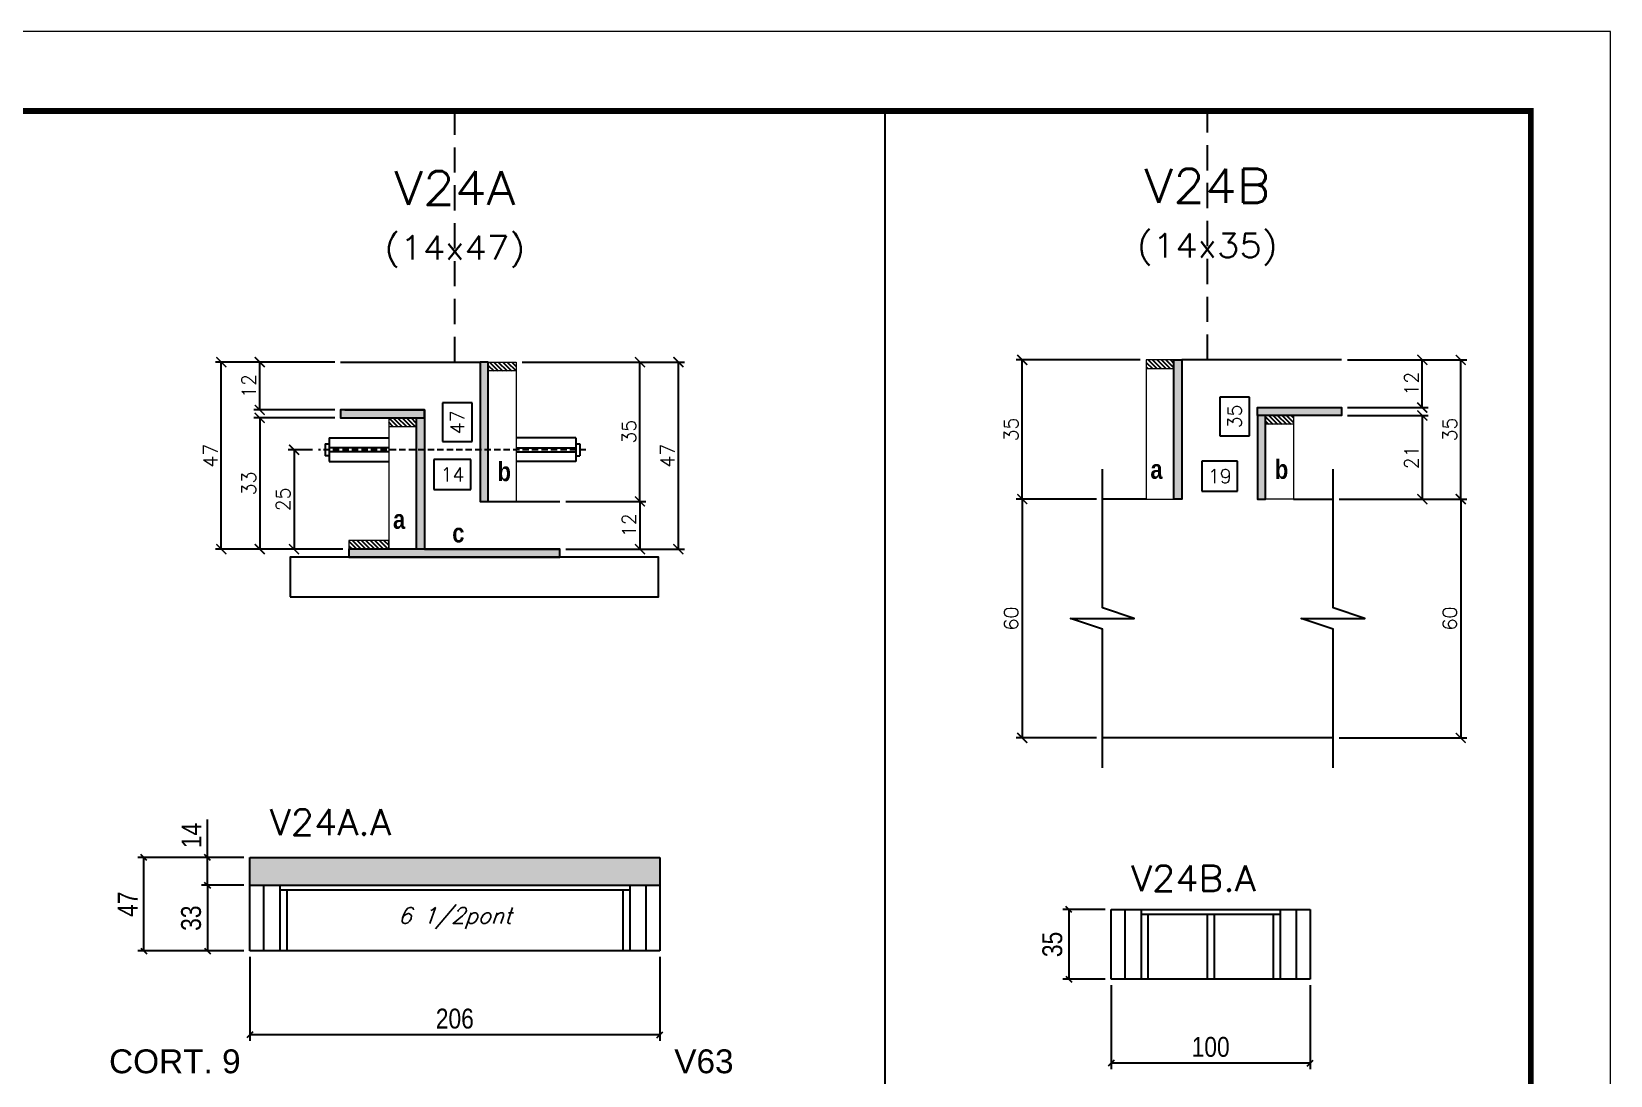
# Model space of a CAD drawing. Extents: x 0 to 6325, y 5574 to 19307.
# Drawn here: x 3861 to 4655, y 14140 to 14664 of the extents above; entities that cross this region are included whole.
import ezdxf
from ezdxf.enums import TextEntityAlignment as Align

# ---------------------------------------------------------------- set-up
doc = ezdxf.new("R2010")
doc.units = 0
doc.linetypes.add('DASHED', pattern=[0.75, 0.5, -0.25])
doc.linetypes.add('HIDDEN', pattern=[9.525, 6.35, -3.175])
for name, color, linetype in [('1', 1, 'Continuous'), ('3', 3, 'Continuous'), ('5', 5, 'Continuous'), ('barrote', 251, 'Continuous'), ('COTA', 241, 'Continuous'), ('Cota Seção (2x)', 4, 'Continuous'), ('detalhes', 4, 'Continuous'), ('Hachura', 253, 'Continuous'), ('Painéis', 200, 'Continuous'), ('SARR_2.2x7', 40, 'Continuous'), ('SARR_3.5x7', 81, 'Continuous'), ('TENSOR', 3, 'Continuous'), ('texto', 7, 'Continuous'), ('Texto de Titulo', 7, 'Continuous'), ('Texto Qtd Sarr', 242, 'Continuous')]:
    doc.layers.add(name, color=color, linetype=linetype)
for name, color, linetype, lineweight in [('CONCRETO', 251, 'Continuous', 25), ('Folhas', 255, 'Continuous', 9), ('Madeira', 126, 'Continuous', 18), ('SARRAFO DE PRESSAO', 251, 'DASHED', 9), ('Texto Seção', 7, 'Continuous', 15)]:
    doc.layers.add(name, color=color, linetype=linetype, lineweight=lineweight)
doc.styles.add('COTA TECNICA', font='techl___.ttf', dxfattribs={"height": 10})
doc.styles.add('REGUA-120', font='ROMANS.shx', dxfattribs={"height": 15})
doc.styles.add('Romans', font='romans.shx')
doc.styles.get("Standard").update_dxf_attribs({"font": 'arial.ttf'})
doc.styles.add('TECNICA', font='techb___.ttf', dxfattribs={"height": 10})
doc.dimstyles.new('Cota Seção (2x)', dxfattribs={"dimtxt": 7, "dimasz": 5, "dimexe": 3, "dimexo": 3, "dimgap": 2, "dimtad": 3, "dimdec": 1, "dimlfac": 0.5, "dimzin": 12, "dimdsep": 46, "dimtxsty": 'Romans', "dimblk": 'ARCHTICK', "dimcen": 0, "dimclrd": 4, "dimclre": 4, "dimclrt": 1, "dimadec": 1, "dimazin": 3, "dimtfac": 1, "dimtdec": 1, "dimtmove": 0, "dimatfit": 3, "dimldrblk": 'OBLIQUE', "dimfxl": 1, "dimtolj": 1, "dimtzin": 12, "dimarcsym": 0})
doc.dimstyles.new('Cota Seção interna', dxfattribs={"dimtxt": 7, "dimasz": 6, "dimexe": 0.18, "dimexo": 2, "dimgap": -4, "dimtad": 3, "dimdec": 1, "dimlfac": 0.5, "dimzin": 12, "dimdsep": 46, "dimtxsty": 'Romans', "dimblk": 'ARCHTICK', "dimcen": 0.09, "dimse1": 1, "dimse2": 1, "dimsd1": 1, "dimsd2": 1, "dimclrd": 180, "dimclre": 5, "dimclrt": 1, "dimadec": 0, "dimazin": 3, "dimtfac": 1, "dimtdec": 1, "dimtofl": 0, "dimtmove": 0, "dimatfit": 3, "dimldrblk": 'ARCHTICK', "dimfxl": 1, "dimtolj": 1, "dimtzin": 0, "dimarcsym": 0})
doc.dimstyles.new('PAINEL', dxfattribs={"dimtxt": 10, "dimasz": 3, "dimexe": 3, "dimexo": 3, "dimgap": 3, "dimtad": 1, "dimdec": 1, "dimzin": 12, "dimdsep": 46, "dimtxsty": 'COTA TECNICA', "dimblk1": 'OBLIQUE', "dimblk2": 'OBLIQUE', "dimsah": 1, "dimcen": 0.9, "dimclrd": 4, "dimclre": 4, "dimclrt": 240, "dimadec": 1, "dimazin": 3, "dimtfac": 1, "dimtdec": 1, "dimtmove": 0, "dimatfit": 3, "dimfxl": 1, "dimtolj": 1, "dimtzin": 12, "dimarcsym": 0})

# ---------------------------------------------------------------- blocks, each defined once
blk = doc.blocks.new('9999999999')
at = {"layer": 'Folhas'}
blk.add_lwpolyline([(98138.98, 34190.21), (99623.98, 34190.21), (99623.98, 35240.21), (98138.98, 35240.21)], close=True, dxfattribs=at)
at = {"layer": 'Folhas', "color": 30, "const_width": 3}
blk.add_lwpolyline([(98213.98, 34230.21), (99583.98, 34230.21), (99583.98, 35200.21), (98213.98, 35200.21)], close=True, dxfattribs=at)
blk = doc.blocks.new('_ArchTick')
at = {"color": 0, "linetype": 'ByBlock', "const_width": 0.15}
blk.add_lwpolyline([(-0.5, -0.5), (0.5, 0.5)], dxfattribs=at)
blk = doc.blocks.new('*D2980')
at = {"layer": 'COTA', "color": 4, "lineweight": -2, "transparency": 16777216}
for p, q in [((4013.82, 14498.14), (3953.85, 14498.14)), ((3956.85, 14404.14), (3956.85, 14498.14)), ((4017.98, 14404.14), (3953.85, 14404.14))]:
    blk.add_line(p, q, dxfattribs=at)
at = {"layer": 'Defpoints', "color": 0, "transparency": 16777216}
for p in [(3956.85, 14498.14), (4016.82, 14498.14), (4020.98, 14404.14)]:
    blk.add_point(p, dxfattribs=at)
at = {"layer": 'COTA', "color": 4, "lineweight": -2, "transparency": 16777216, "xscale": 5, "yscale": 5, "zscale": 5}
for p, rotation in [((3956.85, 14498.14), 90), ((3956.85, 14404.14), 270)]:
    blk.add_blockref('_ArchTick', p, dxfattribs=dict(at, rotation=rotation))
at = {"layer": 'COTA', "color": 1, "transparency": 16777216, "insert": (3951.35, 14451.14), "char_height": 7, "attachment_point": 5, "rotation": 90, "style": 'Romans'}
blk.add_mtext('\\A1;47', dxfattribs=at)
blk = doc.blocks.new('_Oblique')
at = {"layer": '1', "color": 0, "lineweight": -2}
blk.add_line((-0.5, -0.5), (0.5, 0.5), dxfattribs=at)
blk = doc.blocks.new('*D2981')
at = {"layer": 'COTA', "color": 4, "lineweight": -2, "transparency": 16777216}
for p, q in [((4013.82, 14470.14), (3973.17, 14470.14)), ((3976.17, 14470.14), (3976.17, 14404.14)), ((4017.98, 14404.14), (3973.17, 14404.14))]:
    blk.add_line(p, q, dxfattribs=at)
at = {"layer": 'Defpoints', "color": 0, "transparency": 16777216}
for p in [(4016.82, 14470.14), (3976.17, 14404.14), (4020.98, 14404.14)]:
    blk.add_point(p, dxfattribs=at)
at = {"layer": 'COTA', "color": 4, "lineweight": -2, "transparency": 16777216, "xscale": 5, "yscale": 5, "zscale": 5}
for p, rotation in [((3976.17, 14470.14), 90), ((3976.17, 14404.14), 270)]:
    blk.add_blockref('_ArchTick', p, dxfattribs=dict(at, rotation=rotation))
at = {"layer": 'COTA', "color": 1, "transparency": 16777216, "insert": (3970.67, 14437.14), "char_height": 7, "attachment_point": 5, "rotation": 90, "style": 'Romans'}
blk.add_mtext('\\A1;33', dxfattribs=at)
blk = doc.blocks.new('*D2982')
at = {"layer": 'COTA', "color": 4, "lineweight": -2, "transparency": 16777216}
for p, q in [((4013.82, 14498.14), (3973.17, 14498.14)), ((3976.17, 14474.14), (3976.17, 14498.14)), ((4013.82, 14474.14), (3973.17, 14474.14))]:
    blk.add_line(p, q, dxfattribs=at)
at = {"layer": 'Defpoints', "color": 0, "transparency": 16777216}
for p in [(3976.17, 14498.14), (4016.82, 14498.14), (4016.82, 14474.14)]:
    blk.add_point(p, dxfattribs=at)
at = {"layer": 'COTA', "color": 4, "lineweight": -2, "transparency": 16777216, "xscale": 5, "yscale": 5, "zscale": 5}
for p, rotation in [((3976.17, 14498.14), 90), ((3976.17, 14474.14), 270)]:
    blk.add_blockref('_ArchTick', p, dxfattribs=dict(at, rotation=rotation))
at = {"layer": 'COTA', "color": 1, "transparency": 16777216, "insert": (3970.67, 14486.14), "char_height": 7, "attachment_point": 5, "rotation": 90, "style": 'Romans'}
blk.add_mtext('\\A1;12', dxfattribs=at)
blk = doc.blocks.new('*D2973')
at = {"layer": 'COTA', "color": 4, "lineweight": -2, "transparency": 16777216}
for p, q in [((4107.98, 14498.14), (4189.58, 14498.14)), ((4186.58, 14404.14), (4186.58, 14498.14)), ((4129.97, 14404.14), (4189.58, 14404.14))]:
    blk.add_line(p, q, dxfattribs=at)
at = {"layer": 'Defpoints', "color": 0, "transparency": 16777216}
for p in [(4104.98, 14498.14), (4186.58, 14498.14), (4126.97, 14404.14)]:
    blk.add_point(p, dxfattribs=at)
at = {"layer": 'COTA', "color": 4, "lineweight": -2, "transparency": 16777216, "xscale": 5, "yscale": 5, "zscale": 5}
for p, rotation in [((4186.58, 14498.14), 90), ((4186.58, 14404.14), 270)]:
    blk.add_blockref('_ArchTick', p, dxfattribs=dict(at, rotation=rotation))
at = {"layer": 'COTA', "color": 1, "transparency": 16777216, "insert": (4181.08, 14451.14), "char_height": 7, "attachment_point": 5, "rotation": 90, "style": 'Romans'}
blk.add_mtext('\\A1;47', dxfattribs=at)
blk = doc.blocks.new('*D2974')
at = {"layer": 'COTA', "color": 4, "lineweight": -2, "transparency": 16777216}
for p, q in [((4129.97, 14428.14), (4170.26, 14428.14)), ((4167.26, 14428.14), (4167.26, 14404.14)), ((4129.97, 14404.14), (4170.26, 14404.14))]:
    blk.add_line(p, q, dxfattribs=at)
at = {"layer": 'Defpoints', "color": 0, "transparency": 16777216}
for p in [(4126.97, 14428.14), (4126.97, 14404.14), (4167.26, 14404.14)]:
    blk.add_point(p, dxfattribs=at)
at = {"layer": 'COTA', "color": 4, "lineweight": -2, "transparency": 16777216, "xscale": 5, "yscale": 5, "zscale": 5}
for p, rotation in [((4167.26, 14428.14), 90), ((4167.26, 14404.14), 270)]:
    blk.add_blockref('_ArchTick', p, dxfattribs=dict(at, rotation=rotation))
at = {"layer": 'COTA', "color": 1, "transparency": 16777216, "insert": (4161.76, 14416.14), "char_height": 7, "attachment_point": 5, "rotation": 90, "style": 'Romans'}
blk.add_mtext('\\A1;12', dxfattribs=at)
blk = doc.blocks.new('*D2975')
at = {"layer": 'COTA', "color": 4, "lineweight": -2, "transparency": 16777216}
for p, q in [((4107.98, 14498.14), (4170.26, 14498.14)), ((4167.26, 14428.14), (4167.26, 14498.14)), ((4129.97, 14428.14), (4170.26, 14428.14))]:
    blk.add_line(p, q, dxfattribs=at)
at = {"layer": 'Defpoints', "color": 0, "transparency": 16777216}
for p in [(4104.98, 14498.14), (4167.26, 14498.14), (4126.97, 14428.14)]:
    blk.add_point(p, dxfattribs=at)
at = {"layer": 'COTA', "color": 4, "lineweight": -2, "transparency": 16777216, "xscale": 5, "yscale": 5, "zscale": 5}
for p, rotation in [((4167.26, 14498.14), 90), ((4167.26, 14428.14), 270)]:
    blk.add_blockref('_ArchTick', p, dxfattribs=dict(at, rotation=rotation))
at = {"layer": 'COTA', "color": 1, "transparency": 16777216, "insert": (4161.76, 14463.14), "char_height": 7, "attachment_point": 5, "rotation": 90, "style": 'Romans'}
blk.add_mtext('\\A1;35', dxfattribs=at)
blk = doc.blocks.new('titulo1')
at = {"layer": 'Defpoints', "color": 252, "linetype": 'HIDDEN', "ltscale": 2}
blk.add_line((0, 0), (0, 125), dxfattribs=at)
at = {"layer": 'Defpoints', "style": 'Romans', "oblique": 15}
blk.add_attdef('FOLHA', text='', height=10, dxfattribs=at).set_placement((0, 15.58), align=Align.MIDDLE_CENTER)
at = {"layer": 'Texto Qtd Sarr', "color": 3, "style": 'Romans', "oblique": 15}
for tag, height, p in [('TITULO', 17, (0, 71.45)), ('SEÇÃO', 12, (0, 41.55))]:
    blk.add_attdef(tag, text='', height=height, dxfattribs=at).set_placement(p, align=Align.MIDDLE_CENTER)
blk = doc.blocks.new('*D2976')
at = {"layer": 'Cota Seção (2x)', "color": 180, "lineweight": -2, "transparency": 16777216}
for p, q in [((4082.98, 14477.6), (4067.98, 14477.6)), ((4067.98, 14477.6), (4067.98, 14458.27)), ((4082.98, 14458.27), (4082.98, 14477.6)), ((4067.98, 14458.27), (4082.98, 14458.27))]:
    blk.add_line(p, q, dxfattribs=at)
at = {"layer": 'Defpoints', "color": 0, "transparency": 16777216}
for p in [(4086.98, 14498.14), (4086.98, 14498.14), (4086.98, 14404.14)]:
    blk.add_point(p, dxfattribs=at)
at = {"layer": 'Cota Seção (2x)', "color": 1, "transparency": 16777216, "insert": (4075.48, 14467.94), "char_height": 7, "attachment_point": 5, "rotation": 90, "style": 'Romans'}
blk.add_mtext('\\A1;47', dxfattribs=at)
blk = doc.blocks.new('*D2977')
at = {"layer": 'Cota Seção (2x)', "color": 180, "lineweight": -2, "transparency": 16777216}
for p, q in [((4082.31, 14449.14), (4063.65, 14449.14)), ((4063.65, 14449.14), (4063.65, 14434.14)), ((4082.31, 14434.14), (4082.31, 14449.14)), ((4063.65, 14434.14), (4082.31, 14434.14))]:
    blk.add_line(p, q, dxfattribs=at)
at = {"layer": 'Defpoints', "color": 0, "transparency": 16777216}
for p in [(4058.98, 14430.14), (4086.98, 14430.14), (4086.98, 14430.14)]:
    blk.add_point(p, dxfattribs=at)
at = {"layer": 'Cota Seção (2x)', "color": 1, "transparency": 16777216, "insert": (4072.98, 14441.64), "char_height": 7, "attachment_point": 5, "style": 'Romans'}
blk.add_mtext('\\A1;14', dxfattribs=at)
blk = doc.blocks.new('*D4156')
at = {"layer": 'COTA', "color": 4, "lineweight": -2, "transparency": 16777216}
for p, q in [((3949.91, 14249.16), (3949.91, 14268.27)), ((3968.21, 14249.16), (3946.91, 14249.16)), ((3949.91, 14235.16), (3949.91, 14249.16)), ((3968.21, 14235.16), (3946.91, 14235.16))]:
    blk.add_line(p, q, dxfattribs=at)
at = {"layer": 'Defpoints', "color": 0, "transparency": 16777216}
for p in [(3949.91, 14249.16), (3971.21, 14249.16), (3971.21, 14235.16)]:
    blk.add_point(p, dxfattribs=at)
at = {"layer": 'COTA', "color": 4, "lineweight": -2, "transparency": 16777216, "xscale": 3, "yscale": 3, "zscale": 3}
for p, rotation in [((3949.91, 14249.16), 90), ((3949.91, 14235.16), 270)]:
    blk.add_blockref('_Oblique', p, dxfattribs=dict(at, rotation=rotation))
at = {"layer": 'COTA', "color": 240, "transparency": 16777216, "insert": (3941.84, 14260.22), "char_height": 10, "attachment_point": 5, "rotation": 90, "style": 'COTA TECNICA'}
blk.add_mtext('\\A1;14', dxfattribs=at)
blk = doc.blocks.new('*D4157')
at = {"layer": 'COTA', "color": 4, "lineweight": -2, "transparency": 16777216}
for p, q in [((3968.21, 14235.16), (3946.91, 14235.16)), ((3949.91, 14235.16), (3949.91, 14202.16)), ((3968.21, 14202.16), (3946.91, 14202.16))]:
    blk.add_line(p, q, dxfattribs=at)
at = {"layer": 'Defpoints', "color": 0, "transparency": 16777216}
for p in [(3971.21, 14235.16), (3949.91, 14202.16), (3971.21, 14202.16)]:
    blk.add_point(p, dxfattribs=at)
at = {"layer": 'COTA', "color": 4, "lineweight": -2, "transparency": 16777216, "xscale": 3, "yscale": 3, "zscale": 3}
for p, rotation in [((3949.91, 14235.16), 90), ((3949.91, 14202.16), 270)]:
    blk.add_blockref('_Oblique', p, dxfattribs=dict(at, rotation=rotation))
at = {"layer": 'COTA', "color": 240, "transparency": 16777216, "insert": (3941.69, 14218.66), "char_height": 10, "attachment_point": 5, "rotation": 90, "style": 'COTA TECNICA'}
blk.add_mtext('\\A1;33', dxfattribs=at)
blk = doc.blocks.new('*D4179')
at = {"layer": 'COTA', "color": 4, "lineweight": -2, "transparency": 16777216}
for p, q in [((3968.21, 14249.16), (3914.84, 14249.16)), ((3917.84, 14202.16), (3917.84, 14249.16)), ((3968.21, 14202.16), (3914.84, 14202.16))]:
    blk.add_line(p, q, dxfattribs=at)
at = {"layer": 'Defpoints', "color": 0, "transparency": 16777216}
for p in [(3917.84, 14249.16), (3971.21, 14249.16), (3971.21, 14202.16)]:
    blk.add_point(p, dxfattribs=at)
at = {"layer": 'COTA', "color": 4, "lineweight": -2, "transparency": 16777216, "xscale": 3, "yscale": 3, "zscale": 3}
for p, rotation in [((3917.84, 14249.16), 90), ((3917.84, 14202.16), 270)]:
    blk.add_blockref('_Oblique', p, dxfattribs=dict(at, rotation=rotation))
at = {"layer": 'COTA', "color": 240, "transparency": 16777216, "insert": (3909.77, 14225.66), "char_height": 10, "attachment_point": 5, "rotation": 90, "style": 'COTA TECNICA'}
blk.add_mtext('\\A1;47', dxfattribs=at)
blk = doc.blocks.new('*D4180')
at = {"layer": 'COTA', "color": 4, "lineweight": -2, "transparency": 16777216}
for p, q in [((3971.21, 14199.16), (3971.21, 14157.01)), ((4177.21, 14199.16), (4177.21, 14157.01)), ((4177.21, 14160.01), (3971.21, 14160.01))]:
    blk.add_line(p, q, dxfattribs=at)
at = {"layer": 'Defpoints', "color": 0, "transparency": 16777216}
for p in [(3971.21, 14202.16), (4177.21, 14202.16), (3971.21, 14160.01)]:
    blk.add_point(p, dxfattribs=at)
at = {"layer": 'COTA', "color": 4, "lineweight": -2, "transparency": 16777216, "xscale": 3, "yscale": 3, "zscale": 3, "rotation": 180}
blk.add_blockref('_Oblique', (3971.21, 14160.01), dxfattribs=at)
at = {"layer": 'COTA', "color": 4, "lineweight": -2, "transparency": 16777216, "xscale": 3, "yscale": 3, "zscale": 3}
blk.add_blockref('_Oblique', (4177.21, 14160.01), dxfattribs=at)
at = {"layer": 'COTA', "color": 240, "transparency": 16777216, "insert": (4074.21, 14168.11), "char_height": 10, "attachment_point": 5, "style": 'COTA TECNICA'}
blk.add_mtext('\\A1;206', dxfattribs=at)
blk = doc.blocks.new('*D2985')
at = {"layer": 'COTA', "color": 4, "lineweight": -2, "transparency": 16777216}
for p, q in [((4522.82, 14499.27), (4582.78, 14499.27)), ((4579.78, 14429.27), (4579.78, 14499.27)), ((4518.65, 14429.27), (4582.78, 14429.27))]:
    blk.add_line(p, q, dxfattribs=at)
at = {"layer": 'Defpoints', "color": 0, "transparency": 16777216}
for p in [(4519.82, 14499.27), (4579.78, 14499.27), (4515.65, 14429.27)]:
    blk.add_point(p, dxfattribs=at)
at = {"layer": 'COTA', "color": 4, "lineweight": -2, "transparency": 16777216, "xscale": 5, "yscale": 5, "zscale": 5}
for p, rotation in [((4579.78, 14499.27), 90), ((4579.78, 14429.27), 270)]:
    blk.add_blockref('_ArchTick', p, dxfattribs=dict(at, rotation=rotation))
at = {"layer": 'COTA', "color": 1, "transparency": 16777216, "insert": (4574.28, 14464.27), "char_height": 7, "attachment_point": 5, "rotation": 90, "style": 'Romans'}
blk.add_mtext('\\A1;35', dxfattribs=at)
blk = doc.blocks.new('*D2986')
at = {"layer": 'COTA', "color": 4, "lineweight": -2, "transparency": 16777216}
for p, q in [((4522.82, 14471.27), (4563.46, 14471.27)), ((4560.46, 14471.27), (4560.46, 14429.27)), ((4518.65, 14429.27), (4563.46, 14429.27))]:
    blk.add_line(p, q, dxfattribs=at)
at = {"layer": 'Defpoints', "color": 0, "transparency": 16777216}
for p in [(4519.82, 14471.27), (4515.65, 14429.27), (4560.46, 14429.27)]:
    blk.add_point(p, dxfattribs=at)
at = {"layer": 'COTA', "color": 4, "lineweight": -2, "transparency": 16777216, "xscale": 5, "yscale": 5, "zscale": 5}
for p, rotation in [((4560.46, 14471.27), 90), ((4560.46, 14429.27), 270)]:
    blk.add_blockref('_ArchTick', p, dxfattribs=dict(at, rotation=rotation))
at = {"layer": 'COTA', "color": 1, "transparency": 16777216, "insert": (4554.96, 14450.27), "char_height": 7, "attachment_point": 5, "rotation": 90, "style": 'Romans'}
blk.add_mtext('\\A1;21', dxfattribs=at)
blk = doc.blocks.new('*D2987')
at = {"layer": 'COTA', "color": 4, "lineweight": -2, "transparency": 16777216}
for p, q in [((4522.82, 14499.27), (4563.46, 14499.27)), ((4560.46, 14475.27), (4560.46, 14499.27)), ((4522.82, 14475.27), (4563.46, 14475.27))]:
    blk.add_line(p, q, dxfattribs=at)
at = {"layer": 'Defpoints', "color": 0, "transparency": 16777216}
for p in [(4519.82, 14499.27), (4560.46, 14499.27), (4519.82, 14475.27)]:
    blk.add_point(p, dxfattribs=at)
at = {"layer": 'COTA', "color": 4, "lineweight": -2, "transparency": 16777216, "xscale": 5, "yscale": 5, "zscale": 5}
for p, rotation in [((4560.46, 14499.27), 90), ((4560.46, 14475.27), 270)]:
    blk.add_blockref('_ArchTick', p, dxfattribs=dict(at, rotation=rotation))
at = {"layer": 'COTA', "color": 1, "transparency": 16777216, "insert": (4554.96, 14487.27), "char_height": 7, "attachment_point": 5, "rotation": 90, "style": 'Romans'}
blk.add_mtext('\\A1;12', dxfattribs=at)
blk = doc.blocks.new('*D2988')
at = {"layer": 'COTA', "color": 4, "lineweight": -2, "transparency": 16777216}
for p, q in [((4396.66, 14429.27), (4356.37, 14429.27)), ((4359.37, 14429.27), (4359.37, 14309.27)), ((4396.66, 14309.27), (4356.37, 14309.27))]:
    blk.add_line(p, q, dxfattribs=at)
at = {"layer": 'Defpoints', "color": 0, "transparency": 16777216}
for p in [(4399.66, 14429.27), (4359.37, 14309.27), (4399.66, 14309.27)]:
    blk.add_point(p, dxfattribs=at)
at = {"layer": 'COTA', "color": 4, "lineweight": -2, "transparency": 16777216, "xscale": 5, "yscale": 5, "zscale": 5}
for p, rotation in [((4359.37, 14429.27), 90), ((4359.37, 14309.27), 270)]:
    blk.add_blockref('_ArchTick', p, dxfattribs=dict(at, rotation=rotation))
at = {"layer": 'COTA', "color": 1, "transparency": 16777216, "insert": (4353.87, 14369.27), "char_height": 7, "attachment_point": 5, "rotation": 90, "style": 'Romans'}
blk.add_mtext('\\A1;60', dxfattribs=at)
blk = doc.blocks.new('*D2989')
at = {"layer": 'COTA', "color": 4, "lineweight": -2, "transparency": 16777216}
for p, q in [((4418.65, 14499.27), (4356.37, 14499.27)), ((4359.37, 14429.27), (4359.37, 14499.27)), ((4396.66, 14429.27), (4356.37, 14429.27))]:
    blk.add_line(p, q, dxfattribs=at)
at = {"layer": 'Defpoints', "color": 0, "transparency": 16777216}
for p in [(4359.37, 14499.27), (4421.65, 14499.27), (4399.66, 14429.27)]:
    blk.add_point(p, dxfattribs=at)
at = {"layer": 'COTA', "color": 4, "lineweight": -2, "transparency": 16777216, "xscale": 5, "yscale": 5, "zscale": 5}
for p, rotation in [((4359.37, 14499.27), 90), ((4359.37, 14429.27), 270)]:
    blk.add_blockref('_ArchTick', p, dxfattribs=dict(at, rotation=rotation))
at = {"layer": 'COTA', "color": 1, "transparency": 16777216, "insert": (4353.87, 14464.27), "char_height": 7, "attachment_point": 5, "rotation": 90, "style": 'Romans'}
blk.add_mtext('\\A1;35', dxfattribs=at)
blk = doc.blocks.new('*D2990')
at = {"layer": 'Cota Seção (2x)', "color": 180, "lineweight": -2, "transparency": 16777216}
for p, q in [((4473.65, 14480.5), (4458.65, 14480.5)), ((4458.65, 14480.5), (4458.65, 14461.17)), ((4473.65, 14461.17), (4473.65, 14480.5)), ((4458.65, 14461.17), (4473.65, 14461.17))]:
    blk.add_line(p, q, dxfattribs=at)
at = {"layer": 'Defpoints', "color": 0, "transparency": 16777216}
for p in [(4477.65, 14499.27), (4477.65, 14499.27), (4477.65, 14429.27)]:
    blk.add_point(p, dxfattribs=at)
at = {"layer": 'Cota Seção (2x)', "color": 1, "transparency": 16777216, "insert": (4466.15, 14470.84), "char_height": 7, "attachment_point": 5, "rotation": 90, "style": 'Romans'}
blk.add_mtext('\\A1;35', dxfattribs=at)
blk = doc.blocks.new('*D2991')
at = {"layer": 'Cota Seção (2x)', "color": 180, "lineweight": -2, "transparency": 16777216}
for p, q in [((4467.65, 14448.27), (4449.65, 14448.27)), ((4449.65, 14448.27), (4449.65, 14433.27)), ((4467.65, 14433.27), (4467.65, 14448.27)), ((4449.65, 14433.27), (4467.65, 14433.27))]:
    blk.add_line(p, q, dxfattribs=at)
at = {"layer": 'Defpoints', "color": 0, "transparency": 16777216}
for p in [(4439.65, 14429.27), (4439.65, 14429.27), (4477.65, 14429.27)]:
    blk.add_point(p, dxfattribs=at)
at = {"layer": 'Cota Seção (2x)', "color": 1, "transparency": 16777216, "insert": (4458.65, 14440.77), "char_height": 7, "attachment_point": 5, "style": 'Romans'}
blk.add_mtext('\\A1;19', dxfattribs=at)
blk = doc.blocks.new('*D4183')
at = {"layer": 'COTA', "color": 4, "lineweight": -2, "transparency": 16777216}
for p, q in [((4401.08, 14222.95), (4379.77, 14222.95)), ((4382.77, 14222.95), (4382.77, 14187.95)), ((4401.08, 14187.95), (4379.77, 14187.95))]:
    blk.add_line(p, q, dxfattribs=at)
at = {"layer": 'Defpoints', "color": 0, "transparency": 16777216}
for p in [(4404.08, 14222.95), (4382.77, 14187.95), (4404.08, 14187.95)]:
    blk.add_point(p, dxfattribs=at)
at = {"layer": 'COTA', "color": 4, "lineweight": -2, "transparency": 16777216, "xscale": 3, "yscale": 3, "zscale": 3}
for p, rotation in [((4382.77, 14222.95), 90), ((4382.77, 14187.95), 270)]:
    blk.add_blockref('_Oblique', p, dxfattribs=dict(at, rotation=rotation))
at = {"layer": 'COTA', "color": 240, "transparency": 16777216, "insert": (4374.55, 14205.45), "char_height": 10, "attachment_point": 5, "rotation": 90, "style": 'COTA TECNICA'}
blk.add_mtext('\\A1;35', dxfattribs=at)
blk = doc.blocks.new('*D4184')
at = {"layer": 'COTA', "color": 4, "lineweight": -2, "transparency": 16777216}
for p, q in [((4404.08, 14184.95), (4404.08, 14142.8)), ((4504.08, 14184.95), (4504.08, 14142.8)), ((4504.08, 14145.8), (4404.08, 14145.8))]:
    blk.add_line(p, q, dxfattribs=at)
at = {"layer": 'Defpoints', "color": 0, "transparency": 16777216}
for p in [(4404.08, 14187.95), (4504.08, 14187.95), (4404.08, 14145.8)]:
    blk.add_point(p, dxfattribs=at)
at = {"layer": 'COTA', "color": 4, "lineweight": -2, "transparency": 16777216, "xscale": 3, "yscale": 3, "zscale": 3, "rotation": 180}
blk.add_blockref('_Oblique', (4404.08, 14145.8), dxfattribs=at)
at = {"layer": 'COTA', "color": 4, "lineweight": -2, "transparency": 16777216, "xscale": 3, "yscale": 3, "zscale": 3}
blk.add_blockref('_Oblique', (4504.08, 14145.8), dxfattribs=at)
at = {"layer": 'COTA', "color": 240, "transparency": 16777216, "insert": (4454.08, 14153.9), "char_height": 10, "attachment_point": 5, "style": 'COTA TECNICA'}
blk.add_mtext('\\A1;100', dxfattribs=at)
blk = doc.blocks.new('*D4186')
at = {"layer": 'COTA', "color": 4, "lineweight": -2, "transparency": 16777216}
for p, q in [((4518.65, 14429.27), (4582.78, 14429.27)), ((4579.78, 14429.27), (4579.78, 14309.27)), ((4518.65, 14309.27), (4582.78, 14309.27))]:
    blk.add_line(p, q, dxfattribs=at)
at = {"layer": 'Defpoints', "color": 0, "transparency": 16777216}
for p in [(4515.65, 14429.27), (4515.65, 14309.27), (4579.78, 14309.27)]:
    blk.add_point(p, dxfattribs=at)
at = {"layer": 'COTA', "color": 4, "lineweight": -2, "transparency": 16777216, "xscale": 5, "yscale": 5, "zscale": 5}
for p, rotation in [((4579.78, 14429.27), 90), ((4579.78, 14309.27), 270)]:
    blk.add_blockref('_ArchTick', p, dxfattribs=dict(at, rotation=rotation))
at = {"layer": 'COTA', "color": 1, "transparency": 16777216, "insert": (4574.28, 14369.27), "char_height": 7, "attachment_point": 5, "rotation": 90, "style": 'Romans'}
blk.add_mtext('\\A1;60', dxfattribs=at)
blk = doc.blocks.new('*D4187')
at = {"layer": 'COTA', "color": 4, "lineweight": -2, "transparency": 16777216}
for p, q in [((4002.68, 14454.11), (3990.4, 14454.11)), ((3993.4, 14454.11), (3993.4, 14404.14)), ((4002.68, 14404.14), (3990.4, 14404.14))]:
    blk.add_line(p, q, dxfattribs=at)
at = {"layer": 'Defpoints', "color": 0, "transparency": 16777216}
for p in [(4005.68, 14454.11), (3993.4, 14404.14), (4005.68, 14404.14)]:
    blk.add_point(p, dxfattribs=at)
at = {"layer": 'COTA', "color": 4, "lineweight": -2, "transparency": 16777216, "xscale": 5, "yscale": 5, "zscale": 5}
for p, rotation in [((3993.4, 14454.11), 90), ((3993.4, 14404.14), 270)]:
    blk.add_blockref('_ArchTick', p, dxfattribs=dict(at, rotation=rotation))
at = {"layer": 'COTA', "color": 1, "transparency": 16777216, "insert": (3987.9, 14429.13), "char_height": 7, "attachment_point": 5, "rotation": 90, "style": 'Romans'}
blk.add_mtext('\\A1;25', dxfattribs=at)

msp = doc.modelspace()

# ---------------------------------------------------------------- hatches: boundary and pattern name
at = {"layer": 'COTA'}
h = msp.add_hatch(dxfattribs=at)
h.set_pattern_fill('AR-CONC', color=256, scale=0.03)
h.set_pattern_definition([(50, (-1767.903, 6891.4506), (5.46554, -0.4781726), [0.5715, -6.2865]), (355, (-1767.903, 6891.4506), (-1.0573026, 5.7317054), [0.4572, -5.0292175]), (100.451445, (-1767.4477, 6891.411), (4.4082374, 5.2535326), [0.4857003, -5.3427073]), (46.1842, (-1767.903, 6892.9746), (8.132371, -1.26127), [0.85725, -9.42975]), (96.63556, (-1767.2254, 6892.8695), (7.122124, 7.422784), [0.728551, -8.014068]), (351.18415, (-1767.903, 6892.975), (7.122124, 7.422784), [0.685799, -7.543792]), (21, (-1767.141, 6892.5936), (4.5484317, -3.067956), [0.5715, -6.2865]), (326, (-1767.141, 6892.5936), (1.854061, 5.525639), [0.4572, -5.0292]), (71.451445, (-1766.762, 6892.338), (6.4024926, 2.457683), [0.4857003, -5.342698]), (37.5, (-1767.9031, 6891.4506), (0.0926581, 2.53665117), [0, -4.96824, 0, -5.1054, 0, -5.04825]), (7.5, (-1767.9031, 6891.4506), (2.0045899, 3.00541724), [0, -2.91084, 0, -4.85394, 0, -1.92405]), (327.5, (-1769.6024, 6891.4506), (4.06771786, -0.1718623), [0, -1.905, 0, -5.9436, 0, -7.8867]), (317.5, (-1770.3644, 6891.4506), (4.4438754, 0.7627947), [0, -2.4765, 0, -3.94716, 0, -5.6007])])
h.paths.add_polyline_path([(4177.21, 14249.16), (3971.21, 14249.16), (3971.21, 14235.16), (4177.21, 14235.16)])
at = {"layer": 'Hachura'}
h = msp.add_hatch(color=256, dxfattribs=at)
h.dxf.hatch_style = 1
h.paths.add_polyline_path([(4090.98, 14498.14), (4086.98, 14498.14), (4086.98, 14428.14), (4090.98, 14428.14)])
h = msp.add_hatch(dxfattribs=at)
h.set_pattern_fill('ANSI31', color=256, scale=0.5, angle=270, style=0)
h.set_pattern_definition([(315, (27005.6018, 6190.5008), (1.12253202, 1.12253202), [])])
h.paths.add_polyline_path([(4090.98, 14493.74), (4090.98, 14498.14), (4104.98, 14498.14), (4104.98, 14493.74)])
h = msp.add_hatch(dxfattribs=at)
h.set_pattern_fill('ANSI31', color=256, scale=0.5, angle=270, style=0)
h.set_pattern_definition([(315, (27383.8119, 6191.631), (1.12253202, 1.12253202), [])])
h.paths.add_polyline_path([(4435.65, 14494.87), (4435.65, 14499.27), (4421.65, 14499.27), (4421.65, 14494.87)])
h = msp.add_hatch(color=256, dxfattribs=at)
h.dxf.hatch_style = 1
h.paths.add_polyline_path([(4435.65, 14499.27), (4439.65, 14499.27), (4439.65, 14429.27), (4435.65, 14429.27)])
h = msp.add_hatch(color=256, dxfattribs=at)
h.dxf.hatch_style = 1
h.paths.add_polyline_path([(4058.98, 14470.14), (4058.98, 14474.14), (4016.82, 14474.14), (4016.82, 14470.14)])
h = msp.add_hatch(color=256, dxfattribs=at)
h.dxf.hatch_style = 1
h.paths.add_polyline_path([(4477.65, 14471.27), (4477.65, 14475.27), (4519.82, 14475.27), (4519.82, 14471.27)])
h = msp.add_hatch(dxfattribs=at)
h.set_pattern_fill('ANSI31', color=256, scale=0.5, angle=270, style=0)
h.set_pattern_definition([(315, (27015.6018, 6162.5008), (1.12253202, 1.12253202), [])])
h.paths.add_polyline_path([(4054.98, 14465.74), (4054.98, 14470.14), (4040.98, 14470.14), (4040.98, 14465.74)])
h = msp.add_hatch(color=256, dxfattribs=at)
h.dxf.hatch_style = 1
h.paths.add_polyline_path([(4054.98, 14470.14), (4058.98, 14470.14), (4058.98, 14404.14), (4054.98, 14404.14)])
h = msp.add_hatch(color=256, dxfattribs=at)
h.dxf.hatch_style = 1
h.paths.add_polyline_path([(4481.65, 14471.27), (4477.65, 14471.27), (4477.65, 14429.27), (4481.65, 14429.27)])
h = msp.add_hatch(dxfattribs=at)
h.set_pattern_fill('ANSI31', color=256, scale=0.5, angle=270, style=0)
h.set_pattern_definition([(315, (27383.8119, 6163.631), (1.12253202, 1.12253202), [])])
h.paths.add_polyline_path([(4481.65, 14466.87), (4481.65, 14471.27), (4495.65, 14471.27), (4495.65, 14466.87)])
h = msp.add_hatch(dxfattribs=at)
h.set_pattern_fill('ANSI31', color=256, scale=0.5, angle=270, style=0)
h.set_pattern_definition([(315, (26921.6018, 6174.5008), (1.12253202, 1.12253202), [])])
h.paths.add_polyline_path([(4040.98, 14404.14), (4040.98, 14408.54), (4020.98, 14408.54), (4020.98, 14404.14)])
h = msp.add_hatch(color=256, dxfattribs=at)
h.dxf.hatch_style = 1
h.paths.add_polyline_path([(4126.97, 14400.14), (4126.97, 14404.14), (4020.98, 14404.14), (4020.98, 14400.14)])

# ---------------------------------------------------------------- linework, layer by layer
at = {"ltscale": 3}
for p, q in [((4010.98, 14460.11), (4010.98, 14448.11)), ((4010.98, 14460.11), (4040.98, 14460.11)), ((4134.98, 14460.11), (4104.98, 14460.11)), ((4134.98, 14460.11), (4134.98, 14448.11)), ((4008.98, 14457.11), (4008.98, 14451.11)), ((4008.98, 14457.11), (4010.98, 14457.11)), ((4010.98, 14451.11), (4008.98, 14451.11)), ((4040.98, 14455.11), (4010.98, 14455.11)), ((4040.98, 14453.11), (4010.98, 14453.11)), ((4104.98, 14455.11), (4134.98, 14455.11)), ((4104.98, 14453.11), (4134.98, 14453.11)), ((4134.98, 14457.11), (4136.98, 14457.11)), ((4134.98, 14451.11), (4136.98, 14451.11)), ((4136.98, 14457.11), (4136.98, 14451.11)), ((4010.98, 14448.11), (4040.98, 14448.11)), ((4134.98, 14448.11), (4104.98, 14448.11))]:
    msp.add_line(p, q, dxfattribs=at)
at = {"layer": '3', "color": 8, "linetype": 'Continuous'}
for points in [[(4399.66, 14294.27), (4399.66, 14363.94), (4383.66, 14369.27), (4415.66, 14369.27), (4399.66, 14374.61), (4399.66, 14444.27)], [(4515.65, 14294.27), (4515.65, 14363.94), (4499.65, 14369.27), (4531.65, 14369.27), (4515.65, 14374.61), (4515.65, 14444.27)]]:
    msp.add_lwpolyline(points, dxfattribs=at)
at = {"layer": 'barrote'}
msp.add_lwpolyline([(3991.39, 14380.14), (4176.57, 14380.14), (4176.57, 14400.14), (3991.39, 14400.14)], close=True, dxfattribs=at)
at = {"layer": 'CONCRETO'}
for p, q in [((4519.82, 14499.27), (4439.65, 14499.27)), ((4018.99, 14474.14), (4058.98, 14474.14)), ((4058.98, 14474.14), (4058.98, 14408.14)), ((4421.65, 14429.27), (4399.66, 14429.27)), ((4495.65, 14429.27), (4515.65, 14429.27)), ((4058.98, 14404.14), (4126.97, 14404.14)), ((4515.65, 14309.27), (4399.66, 14309.27))]:
    msp.add_line(p, q, dxfattribs=at)
msp.add_lwpolyline([(4016.82, 14498.14), (4086.98, 14498.14), (4086.98, 14428.14), (4126.97, 14428.14)], dxfattribs=at)
at = {"layer": 'COTA'}
for p, q in [((4290.39, 14624.27), (4290.39, 13853.52)), ((3971.21, 14235.16), (3971.21, 14249.16)), ((3971.21, 14249.16), (4177.21, 14249.16)), ((4177.21, 14249.16), (4177.21, 14235.16))]:
    msp.add_line(p, q, dxfattribs=at)
at = {"layer": 'Madeira'}
for points in [[(4090.98, 14493.74), (4090.98, 14498.14), (4104.98, 14498.14), (4104.98, 14493.74)], [(4090.98, 14498.14), (4104.98, 14498.14), (4104.98, 14428.14), (4090.98, 14428.14)], [(4435.65, 14494.87), (4435.65, 14499.27), (4421.65, 14499.27), (4421.65, 14494.87)], [(4435.65, 14499.27), (4421.65, 14499.27), (4421.65, 14429.27), (4435.65, 14429.27)], [(4054.98, 14465.74), (4054.98, 14470.14), (4040.98, 14470.14), (4040.98, 14465.74)], [(4054.98, 14470.14), (4040.98, 14470.14), (4040.98, 14404.14), (4054.98, 14404.14)], [(4481.65, 14466.87), (4481.65, 14471.27), (4495.65, 14471.27), (4495.65, 14466.87)], [(4481.65, 14471.27), (4495.65, 14471.27), (4495.65, 14429.27), (4481.65, 14429.27)], [(4040.98, 14404.14), (4040.98, 14408.54), (4020.98, 14408.54), (4020.98, 14404.14)]]:
    msp.add_lwpolyline(points, close=True, dxfattribs=at)
at = {"layer": 'Painéis', "linetype": 'ByBlock'}
for p, q in [((3971.21, 14235.16), (4177.21, 14235.16)), ((3971.21, 14202.16), (3971.21, 14235.16)), ((4177.21, 14235.16), (4177.21, 14202.16)), ((4404.08, 14222.95), (4504.08, 14222.95)), ((4404.08, 14187.95), (4404.08, 14222.95)), ((4504.08, 14222.95), (4504.08, 14187.95)), ((4177.21, 14202.16), (3971.21, 14202.16)), ((4504.08, 14187.95), (4404.08, 14187.95))]:
    msp.add_line(p, q, dxfattribs=at)
at = {"layer": 'Painéis'}
for points in [[(4090.98, 14498.14), (4086.98, 14498.14), (4086.98, 14428.14), (4090.98, 14428.14)], [(4435.65, 14499.27), (4439.65, 14499.27), (4439.65, 14429.27), (4435.65, 14429.27)], [(4058.98, 14470.14), (4058.98, 14474.14), (4016.82, 14474.14), (4016.82, 14470.14)], [(4477.65, 14471.27), (4477.65, 14475.27), (4519.82, 14475.27), (4519.82, 14471.27)], [(4054.98, 14470.14), (4058.98, 14470.14), (4058.98, 14404.14), (4054.98, 14404.14)], [(4481.65, 14471.27), (4477.65, 14471.27), (4477.65, 14429.27), (4481.65, 14429.27)], [(4126.97, 14400.14), (4126.97, 14404.14), (4020.98, 14404.14), (4020.98, 14400.14)]]:
    msp.add_lwpolyline(points, close=True, dxfattribs=at)
at = {"layer": 'SARR_2.2x7', "linetype": 'Continuous'}
for p, q in [((3978.21, 14202.16), (3978.21, 14235.16)), ((3986.21, 14232.96), (4162.21, 14232.96)), ((4170.21, 14235.16), (4170.21, 14202.16)), ((4411.08, 14187.95), (4411.08, 14222.95)), ((4419.08, 14220.75), (4489.08, 14220.75)), ((4497.08, 14222.95), (4497.08, 14187.95))]:
    msp.add_line(p, q, dxfattribs=at)
at = {"layer": 'SARR_3.5x7'}
for p, q in [((3986.21, 14235.16), (3986.21, 14202.16)), ((3989.71, 14232.96), (3989.71, 14202.16)), ((4158.71, 14232.96), (4158.71, 14202.16)), ((4162.21, 14235.16), (4162.21, 14202.16)), ((4419.08, 14222.95), (4419.08, 14187.95)), ((4422.58, 14220.75), (4422.58, 14187.95)), ((4452.33, 14220.75), (4452.33, 14187.95)), ((4455.83, 14220.75), (4455.83, 14187.95)), ((4485.58, 14220.75), (4485.58, 14187.95)), ((4489.08, 14222.95), (4489.08, 14187.95))]:
    msp.add_line(p, q, dxfattribs=at)
at = {"layer": 'TENSOR', "linetype": 'HIDDEN', "ltscale": 0.5}
msp.add_line((4139.98, 14454.11), (4005.68, 14454.11), dxfattribs=at)

# ---------------------------------------------------------------- block references
at = {"layer": 'SARRAFO DE PRESSAO', "color": 6, "linetype": 'ByBlock'}
msp.add_blockref('9999999999', (-94968.98, -20575.93), dxfattribs=at)
at = {"layer": 'Texto Seção'}
ref = msp.add_blockref('titulo1', (4074.21, 14498.14), dxfattribs=at)
ref.add_attrib('TITULO', 'V24A', dxfattribs={"layer": 'Texto de Titulo', "color": 7, "height": 17, "style": 'Romans', "width": 1.1}).set_placement((4074.21, 14585.64), align=Align.MIDDLE_CENTER)
ref.add_attrib('SEÇÃO', '(14x47)', dxfattribs={"layer": 'Texto de Titulo', "color": 7, "height": 12, "style": 'Romans', "width": 1.1}).set_placement((4074.21, 14555.64), align=Align.MIDDLE_CENTER)
ref = msp.add_blockref('titulo1', (4452.42, 14499.27), dxfattribs=at)
ref.add_attrib('TITULO', 'V24B', dxfattribs={"layer": 'Texto de Titulo', "color": 7, "height": 17, "style": 'Romans', "width": 1.1}).set_placement((4452.42, 14586.77), align=Align.MIDDLE_CENTER)
ref.add_attrib('SEÇÃO', '(14x35)', dxfattribs={"layer": 'Texto de Titulo', "color": 7, "height": 12, "style": 'Romans', "width": 1.1}).set_placement((4452.42, 14556.77), align=Align.MIDDLE_CENTER)

# ---------------------------------------------------------------- texts
at = {"layer": '5', "linetype": 'Continuous'}
for s, p in [('CORT. 9', (3900.43, 14140.71)), ('V63', (4184.49, 14140.71))]:
    msp.add_text(s, height=12, rotation=0.00004, dxfattribs=at).set_placement(p)
at = {"layer": 'detalhes', "style": 'TECNICA'}
for s, p in [('b', (4095.7, 14438.33)), ('a', (4423.83, 14439.48)), ('b', (4486.37, 14439.46)), ('a', (4043.15, 14414.35)), ('c', (4072.92, 14407.51))]:
    msp.add_text(s, height=9.6, dxfattribs=at).set_placement(p)
at = {"layer": 'texto', "color": 2, "insert": (4074.21, 14218.66), "char_height": 8, "attachment_point": 5, "style": 'Romans'}
msp.add_mtext('{\\Q19;\\C256;6 1/2pont}', dxfattribs=at)
at = {"layer": 'Texto Seção', "style": 'REGUA-120', "width": 1.05}
for s, p in [('V24A.A', (3981.21, 14260.39)), ('V24B.A', (4414.08, 14232.18))]:
    msp.add_text(s, height=13, dxfattribs=at).set_placement(p)

# ---------------------------------------------------------------- dimensions: what is measured, and where the dimension line sits
at = {"layer": 'COTA'}
for base, p1, p2, dimstyle, picture, middle in [((3956.85, 14498.14), (4020.98, 14404.14), (4016.82, 14498.14), 'Cota Seção (2x)', '*D2980', (3951.35, 14451.14)), ((3976.17, 14498.14), (4016.82, 14474.14), (4016.82, 14498.14), 'Cota Seção (2x)', '*D2982', (3970.67, 14486.14)), ((4186.58, 14498.14), (4126.97, 14404.14), (4104.98, 14498.14), 'Cota Seção (2x)', '*D2973', (4181.08, 14451.14)), ((4167.26, 14498.14), (4126.97, 14428.14), (4104.98, 14498.14), 'Cota Seção (2x)', '*D2975', (4161.76, 14463.14)), ((4359.37, 14499.27), (4399.66, 14429.27), (4421.65, 14499.27), 'Cota Seção (2x)', '*D2989', (4353.87, 14464.27)), ((4579.78, 14499.27), (4515.65, 14429.27), (4519.82, 14499.27), 'Cota Seção (2x)', '*D2985', (4574.28, 14464.27)), ((4560.46, 14499.27), (4519.82, 14475.27), (4519.82, 14499.27), 'Cota Seção (2x)', '*D2987', (4554.96, 14487.27)), ((4560.46, 14429.27), (4519.82, 14471.27), (4515.65, 14429.27), 'Cota Seção (2x)', '*D2986', (4554.96, 14450.27)), ((3976.17, 14404.14), (4016.82, 14470.14), (4020.98, 14404.14), 'Cota Seção (2x)', '*D2981', (3970.67, 14437.14)), ((3993.4, 14404.14), (4005.68, 14454.11), (4005.68, 14404.14), 'Cota Seção (2x)', '*D4187', (3987.9, 14429.13)), ((4167.26, 14404.14), (4126.97, 14428.14), (4126.97, 14404.14), 'Cota Seção (2x)', '*D2974', (4161.76, 14416.14)), ((4359.37, 14309.27), (4399.66, 14429.27), (4399.66, 14309.27), 'Cota Seção (2x)', '*D2988', (4353.87, 14369.27)), ((4579.78, 14309.27), (4515.65, 14429.27), (4515.65, 14309.27), 'Cota Seção (2x)', '*D4186', (4574.28, 14369.27)), ((3949.91, 14249.16), (3971.21, 14235.16), (3971.21, 14249.16), 'PAINEL', '*D4156', (3941.84, 14260.22)), ((3917.84, 14249.16), (3971.21, 14202.16), (3971.21, 14249.16), 'PAINEL', '*D4179', (3909.77, 14225.66)), ((3949.91, 14202.16), (3971.21, 14235.16), (3971.21, 14202.16), 'PAINEL', '*D4157', (3941.69, 14218.66)), ((4382.77, 14187.95), (4404.08, 14222.95), (4404.08, 14187.95), 'PAINEL', '*D4183', (4374.55, 14205.45))]:
    dim = msp.add_linear_dim(base=base, p1=p1, p2=p2, angle=90, dimstyle=dimstyle, dxfattribs=at)
    dim.commit()
    dim.dimension.update_dxf_attribs({"geometry": picture, "text_midpoint": middle})
for base, p1, p2, picture, middle in [((3971.21, 14160.01), (4177.21, 14202.16), (3971.21, 14202.16), '*D4180', (4074.21, 14168.11)), ((4404.08, 14145.8), (4504.08, 14187.95), (4404.08, 14187.95), '*D4184', (4454.08, 14153.9))]:
    dim = msp.add_linear_dim(base=base, p1=p1, p2=p2, dimstyle='PAINEL', dxfattribs=at)
    dim.commit()
    dim.dimension.update_dxf_attribs({"geometry": picture, "text_midpoint": middle})
at = {"layer": 'Cota Seção (2x)'}
for base, p1, p2, angle, picture, middle in [((4086.98, 14498.14), (4086.98, 14404.14), (4086.98, 14498.14), 90, '*D2976', (4086.98, 14467.94)), ((4477.65, 14499.27), (4477.65, 14429.27), (4477.65, 14499.27), 90, '*D2990', (4477.65, 14470.84)), ((4439.65, 14429.27), (4477.65, 14429.27), (4439.65, 14429.27), 180, '*D2991', (4458.65, 14429.27))]:
    dim = msp.add_linear_dim(base=base, p1=p1, p2=p2, angle=angle, dimstyle='Cota Seção interna', dxfattribs=at)
    dim.commit()
    dim.dimension.update_dxf_attribs({"geometry": picture, "text_midpoint": middle, "dimtype": 160})
dim = msp.add_linear_dim(base=(4086.98, 14430.14), p1=(4058.98, 14430.14), p2=(4086.98, 14430.14), dimstyle='Cota Seção interna', dxfattribs=at)
dim.commit()
dim.dimension.update_dxf_attribs({"geometry": '*D2977', "text_midpoint": (4072.98, 14430.14), "dimtype": 160})

doc.saveas('drawing.dxf')
